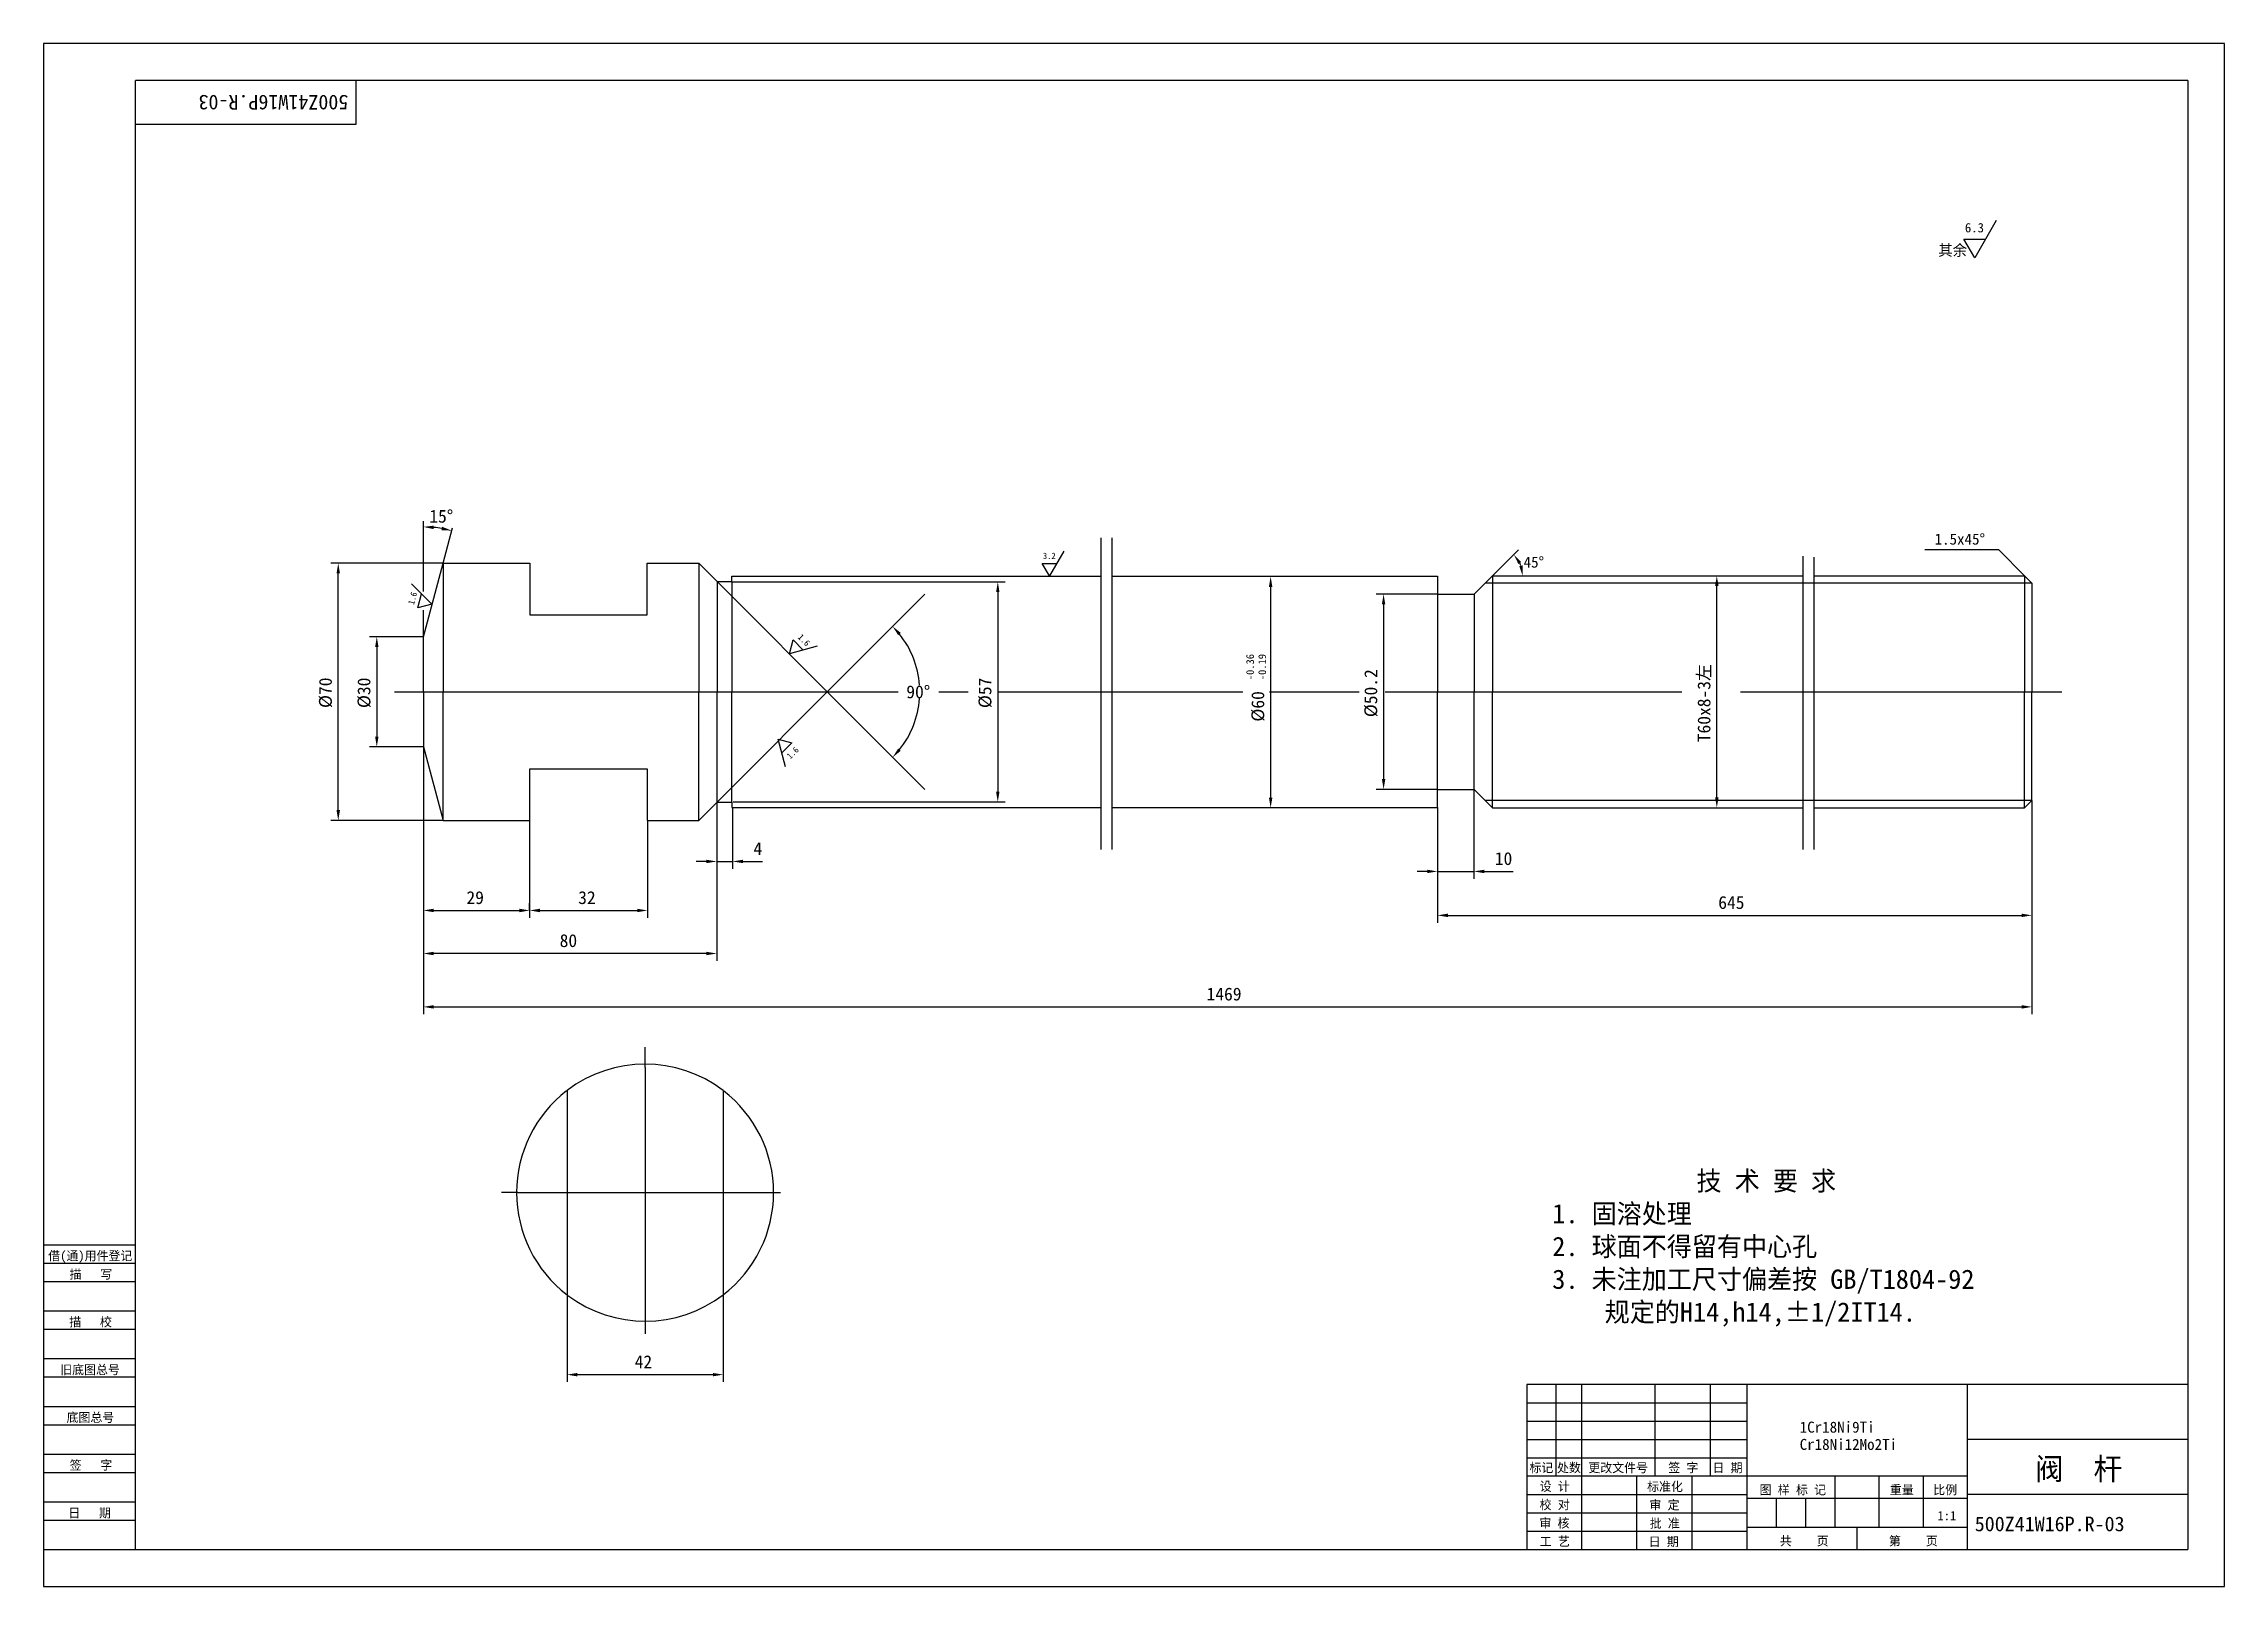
# Model space of a CAD drawing. Header units: metres. Extents: x 0 to 594, y 0 to 420.
import ezdxf

# ---------------------------------------------------------------- set-up
doc = ezdxf.new("R2010")
doc.units = ezdxf.units.M
for name, color, linetype in [('C', 6, 'Continuous'), ('D', 1, 'Continuous'), ('FL', 5, 'Continuous'), ('T', 7, 'Continuous'), ('TL', 4, 'Continuous')]:
    doc.layers.add(name, color=color, linetype=linetype)

# ---------------------------------------------------------------- blocks, each defined once
blk = doc.blocks.new('TUKUN2')
at = {"layer": 'FL'}
for p, q in [((594, 420), (0, 420)), ((0, 420), (0, 0)), ((594, 0), (594, 420)), ((0, 83), (25, 83)), ((0, 75), (25, 75)), ((0, 70), (25, 70)), ((0, 62), (25, 62)), ((0, 57), (25, 57)), ((412, 30), (412, 55)), ((419, 10), (419, 55)), ((439, 30), (439, 55)), ((454, 30), (454, 55)), ((0, 49), (25, 49)), ((404, 50), (464, 50)), ((0, 44), (25, 44)), ((404, 45), (464, 45)), ((0, 36), (25, 36)), ((404, 40), (464, 40)), ((0, 31), (25, 31)), ((404, 35), (464, 35)), ((449, 10), (449, 30)), ((404, 25), (464, 25)), ((0, 23), (25, 23)), ((0, 18), (25, 18)), ((404, 20), (464, 20)), ((404, 15), (464, 15)), ((0, 0), (594, 0))]:
    blk.add_line(p, q, dxfattribs=at)
at = {"layer": 'TL'}
for p, q in [((584, 410), (25, 410)), ((25, 10), (25, 410)), ((85, 410), (85, 398)), ((584, 410), (584, 10)), ((85, 398), (25, 398)), ((0, 93), (25, 93)), ((0, 88), (25, 88)), ((584, 55), (404, 55)), ((404, 55), (404, 10)), ((464, 10), (464, 55)), ((524, 10), (524, 55)), ((584, 40), (524, 40)), ((524, 30), (404, 30)), ((434, 10), (434, 30)), ((488, 16), (488, 30)), ((500, 16), (500, 30)), ((512, 16), (512, 30)), ((464, 24), (524, 24)), ((472, 16), (472, 24)), ((480, 16), (480, 24)), ((584, 25), (524, 25)), ((524, 16), (464, 16)), ((494, 10), (494, 16)), ((0, 10), (584, 10))]:
    blk.add_line(p, q, dxfattribs=at)
at = {"layer": 'T'}
for s, p in [('借(通)用件登记', (1.26, 88.76)), ('描   写', (7.09, 83.76)), ('描   校', (6.98, 70.76)), ('旧底图总号', (4.52, 57.76)), ('底图总号', (6.25, 44.76)), ('签   字', (7.1, 31.76)), ('标记', (404.71, 31.07)), ('处数', (412.22, 31.07)), ('更改文件号', (420.75, 31.07)), ('签 字', (442.53, 31.07)), ('日 期', (454.57, 31.07)), ('校 对', (407.48, 20.99)), ('设 计', (407.5, 25.99)), ('标准化', (436.77, 25.93)), ('审 定', (437.39, 20.93)), ('图 样 标 记', (467.4, 25.04)), ('重量', (502.88, 25.04)), ('比例', (514.7, 25.04)), ('日   期', (6.72, 18.76)), ('审 核', (407.41, 15.99)), ('批 准', (437.46, 15.93)), ('工 艺', (407.52, 10.99)), ('日 期', (437.18, 10.93)), ('共    页', (472.91, 11.13)), ('第    页', (502.62, 11.13))]:
    blk.add_text(s, height=2.5, dxfattribs=at).set_placement(p)

msp = doc.modelspace()

# ---------------------------------------------------------------- linework, layer by layer
at = {"layer": 'C'}
for p, q in [((287.95, 285.45), (287.95, 200.65)), ((290.95, 285.45), (290.95, 200.65)), ((479.2, 280.49), (479.2, 200.65)), ((482.2, 280.21), (482.2, 200.65)), ((95.61, 243.53), (232.72, 243.53)), ((243.87, 243.53), (251.87, 243.53)), ((259.9, 243.53), (326.68, 243.53)), ((333.87, 243.53), (358.37, 243.53)), ((365.44, 243.53), (446.2, 243.53)), ((462.16, 243.53), (549.68, 243.53)), ((163.83, 141.28), (163.83, 146.77)), ((163.83, 141.28), (163.83, 68.71)), ((129.15, 107.19), (124.68, 107.19)), ((129.15, 107.19), (200.72, 107.19))]:
    msp.add_line(p, q, dxfattribs=at)
at = {"layer": 'D'}
for p, q in [((531.85, 371.85), (525.99, 361.71)), ((525.99, 361.71), (523.07, 366.78)), ((523.07, 366.78), (528.92, 366.78)), ((103.44, 270.89), (103.44, 289.95)), ((108.8, 278.53), (111.39, 288.18)), ((277.88, 281.86), (273.97, 275.1)), ((394.68, 275.13), (401.76, 282.2)), ((532.52, 282.2), (512.42, 282.2)), ((539.59, 275.13), (532.52, 282.2)), ((108.81, 278.57), (78.25, 278.57)), ((80.25, 211.33), (80.25, 275.77)), ((183.44, 273.53), (218.79, 238.17)), ((187.43, 273.48), (261.9, 273.48)), ((272.02, 278.48), (275.92, 278.48)), ((273.97, 275.1), (272.02, 278.48)), ((100.21, 272.96), (105.73, 267.44)), ((101.96, 266.43), (102.97, 270.2)), ((105.73, 267.44), (101.96, 266.43)), ((218.79, 248.88), (240.01, 270.09)), ((259.9, 270.68), (259.9, 216.34)), ((334.22, 272.1), (334.22, 214.73)), ((379.69, 270.13), (362.99, 270.13)), ((364.99, 267.33), (364.99, 219.77)), ((541.59, 273.13), (392.68, 273.13)), ((455.75, 214.81), (455.75, 272.32)), ((103.44, 258.53), (103.44, 265.78)), ((103.44, 258.53), (88.75, 258.53)), ((90.75, 255.73), (90.75, 231.33)), ((203.14, 253.9), (204.15, 257.67)), ((210.68, 255.92), (203.14, 253.9)), ((204.15, 257.67), (206.91, 254.91)), ((183.44, 213.53), (218.79, 248.88)), ((218.79, 238.17), (240.01, 216.96)), ((103.44, 228.53), (88.75, 228.53)), ((103.44, 228.53), (103.44, 182.01)), ((202.08, 223.14), (200.06, 230.68)), ((200.06, 230.68), (203.83, 229.67)), ((203.83, 229.67), (201.07, 226.91)), ((379.61, 216.97), (362.99, 216.97)), ((389.59, 216.93), (389.59, 192.64)), ((541.59, 213.93), (392.68, 213.93)), ((541.59, 213.93), (541.59, 180.68)), ((108.8, 208.53), (78.25, 208.53)), ((132.39, 208.4), (132.39, 182.01)), ((164.49, 208.4), (164.49, 182.01)), ((183.35, 213.61), (183.35, 195.35)), ((187.66, 211.98), (187.66, 195.35)), ((187.78, 213.54), (261.9, 213.54)), ((379.69, 212.03), (379.69, 192.64)), ((180.55, 197.35), (177.75, 197.35)), ((183.35, 197.35), (187.66, 197.35)), ((190.46, 197.35), (193.26, 197.35)), ((193.26, 197.35), (195.85, 197.35)), ((183.35, 195.35), (183.35, 170.3)), ((376.89, 194.64), (374.09, 194.64)), ((379.69, 194.64), (389.59, 194.64)), ((379.69, 192.64), (379.69, 180.68)), ((392.39, 194.64), (395.19, 194.64)), ((395.19, 194.64), (400.28, 194.64)), ((132.39, 184.01), (132.39, 186.01)), ((103.44, 182.01), (103.44, 170.3)), ((106.24, 184.01), (129.59, 184.01)), ((135.19, 184.01), (161.69, 184.01)), ((382.49, 182.68), (538.79, 182.68)), ((541.59, 180.68), (541.59, 155.76)), ((180.55, 172.3), (106.24, 172.3)), ((103.44, 170.3), (103.44, 155.76)), ((106.24, 157.76), (538.79, 157.76)), ((142.57, 79.39), (142.57, 55.64)), ((185.09, 79.39), (185.09, 55.64)), ((145.37, 57.64), (182.29, 57.64))]:
    msp.add_line(p, q, dxfattribs=at)
for centre, radius, start, end in [((103.44, 258.53), 29.91, 80.37, 84.63), ((394.68, 275.13), 8.17, 19.73, 25.27), ((213.44, 243.53), 25.2, 4.19, 38.63), ((213.44, 243.53), 25.2, 321.37, 355.81)]:
    msp.add_arc(centre, radius, start, end, dxfattribs=at)
for points in [[(106.22, 287.83), (106.26, 288.77), (103.44, 288.43)], [(108.55, 288.47), (108.35, 287.55), (111.18, 287.41)], [(401.69, 278.35), (402.46, 278.88), (400.46, 280.9)], [(79.78, 275.77), (80.72, 275.77), (80.25, 278.57)], [(259.43, 270.68), (260.36, 270.68), (259.9, 273.48)], [(333.75, 272.1), (334.69, 272.1), (334.22, 274.9)], [(402.84, 277.96), (401.92, 277.8), (402.86, 275.13)], [(455.28, 272.32), (456.22, 272.32), (455.75, 275.12)], [(364.52, 267.33), (365.45, 267.33), (364.99, 270.13)], [(90.29, 255.73), (91.22, 255.73), (90.75, 258.53)], [(232.78, 258.95), (233.48, 259.57), (231.26, 261.35)], [(90.29, 231.33), (91.22, 231.33), (90.75, 228.53)], [(233.48, 227.48), (232.78, 228.1), (231.26, 225.71)], [(259.43, 216.34), (260.36, 216.34), (259.9, 213.54)], [(333.75, 214.73), (334.69, 214.73), (334.22, 211.93)], [(364.52, 219.77), (365.45, 219.77), (364.99, 216.97)], [(455.28, 214.81), (456.22, 214.81), (455.75, 212.01)], [(79.78, 211.33), (80.72, 211.33), (80.25, 208.53)], [(180.55, 197.82), (180.55, 196.89), (183.35, 197.35)], [(190.46, 197.82), (190.46, 196.89), (187.66, 197.35)], [(376.89, 195.1), (376.89, 194.17), (379.69, 194.64)], [(392.39, 195.1), (392.39, 194.17), (389.59, 194.64)], [(106.24, 184.48), (106.24, 183.54), (103.44, 184.01)], [(129.59, 184.48), (129.59, 183.54), (132.39, 184.01)], [(135.19, 184.48), (135.19, 183.54), (132.39, 184.01)], [(161.69, 184.48), (161.69, 183.54), (164.49, 184.01)], [(382.49, 183.14), (382.49, 182.21), (379.69, 182.68)], [(538.79, 183.14), (538.79, 182.21), (541.59, 182.68)], [(106.24, 172.76), (106.24, 171.83), (103.44, 172.3)], [(180.55, 172.76), (180.55, 171.83), (183.35, 172.3)], [(106.24, 158.23), (106.24, 157.29), (103.44, 157.76)], [(538.79, 158.23), (538.79, 157.29), (541.59, 157.76)], [(145.37, 58.1), (145.37, 57.17), (142.57, 57.64)], [(182.29, 58.1), (182.29, 57.17), (185.09, 57.64)]]:
    msp.add_solid(points, dxfattribs=at)
at = {"layer": 'TL'}
for p, q in [((103.44, 258.53), (108.8, 278.53)), ((108.8, 278.53), (108.8, 243.47)), ((108.8, 278.53), (132.44, 278.53)), ((132.44, 278.53), (132.44, 264.53)), ((164.44, 264.53), (164.44, 278.53)), ((164.44, 278.53), (178.44, 278.53)), ((178.44, 278.53), (178.44, 243.47)), ((178.44, 278.53), (183.44, 273.53)), ((183.44, 273.53), (183.44, 243.47)), ((183.44, 273.53), (187.44, 273.53)), ((187.44, 275.03), (254.14, 275.03)), ((187.44, 273.53), (187.44, 275.03)), ((187.44, 273.53), (187.44, 243.47)), ((254.14, 275.03), (287.95, 275.03)), ((290.95, 275.03), (379.69, 275.03)), ((379.69, 275.03), (379.69, 270.13)), ((389.69, 270.13), (394.68, 275.13)), ((394.68, 275.13), (479.2, 275.13)), ((394.68, 275.13), (394.68, 243.55)), ((482.2, 275.13), (539.59, 275.13)), ((539.59, 275.13), (539.59, 243.54)), ((541.59, 273.13), (539.59, 275.13)), ((379.69, 270.13), (379.69, 243.55)), ((379.69, 270.13), (389.69, 270.13)), ((389.69, 270.13), (389.69, 243.55)), ((541.59, 273.13), (541.59, 243.53)), ((132.44, 264.53), (164.44, 264.53)), ((103.44, 243.53), (103.44, 258.53)), ((108.8, 208.53), (108.8, 243.58)), ((178.44, 208.53), (178.44, 243.58)), ((183.44, 213.53), (183.44, 243.58)), ((187.44, 213.53), (187.44, 243.58)), ((103.44, 243.53), (103.44, 228.53)), ((379.69, 216.93), (379.69, 243.5)), ((389.69, 216.93), (389.69, 243.5)), ((394.68, 211.93), (394.68, 243.5)), ((539.59, 211.93), (539.59, 243.51)), ((541.59, 213.93), (541.59, 243.52)), ((103.44, 228.53), (108.8, 208.53)), ((132.44, 222.53), (164.44, 222.53)), ((132.44, 208.53), (132.44, 222.53)), ((164.44, 222.53), (164.44, 208.53)), ((379.69, 216.93), (389.69, 216.93)), ((379.69, 212.03), (379.69, 216.93)), ((389.69, 216.93), (394.68, 211.93)), ((541.59, 213.93), (539.59, 211.93)), ((108.8, 208.53), (132.44, 208.53)), ((164.44, 208.53), (178.44, 208.53)), ((178.44, 208.53), (183.44, 213.53)), ((183.44, 213.53), (187.44, 213.53)), ((187.44, 213.53), (187.44, 212.03)), ((187.44, 212.03), (254.14, 212.03)), ((254.14, 212.03), (287.95, 212.03)), ((290.95, 212.03), (379.69, 212.03)), ((394.68, 211.93), (479.2, 211.93)), ((482.2, 211.93), (539.59, 211.93)), ((142.57, 134.99), (142.57, 79.39)), ((185.09, 134.99), (185.09, 79.39))]:
    msp.add_line(p, q, dxfattribs=at)
for start, end in [(52.6, 127.4), (127.66, 180), (0, 52.39), (180, 232.6), (307.42, 0), (233.05, 307.4)]:
    msp.add_arc((163.83, 107.19), 35, start, end, dxfattribs=at)

# ---------------------------------------------------------------- block references
at = {"layer": 'D'}
msp.add_blockref('TUKUN2', (0, 0), dxfattribs=at)

# ---------------------------------------------------------------- texts
for s, height, rotation, p in [('500Z41W16P.R-03', 4, 180, (83, 406)), ('1.6', 1.7, 75, (100.86, 267.11)), ('1.6', 1.7, 315, (205.29, 258.27)), ('-0.36', 2.1, 90, (329.67, 246.7)), ('-0.19', 2.1, 90, (332.96, 246.7)), ('T60x8-3左', 3.5, 90, (454, 229.81)), ('%%c70', 3.5, 90, (78.5, 239.13)), ('%%C30', 3.5, 90, (89, 239.11)), ('%%c57', 3.5, 90, (258.15, 239.1)), ('%%C50.2', 3.5, 90, (363.24, 236.63)), ('%%c60', 3.5, 90, (332.47, 235.42)), ('1.6', 1.7, 45, (203.41, 225.1))]:
    msp.add_text(s, height=height, rotation=rotation, dxfattribs=at).set_placement(p)
for s, height, p in [('6.3', 2.55, (523.32, 368.62)), ('其余', 3, (516.09, 362.26)), ('15%%d', 3.5, (105.06, 289.59)), ('1.5x45%%d', 3, (515.06, 283.61)), ('3.2', 1.7, (272.19, 279.71)), ('45%%d', 3, (403.12, 277.35)), ('90%%d', 3.5, (234.98, 241.78)), ('4', 3.5, (193.35, 199.1)), ('10', 3.5, (395.28, 196.39)), ('29', 3.5, (115.17, 185.76)), ('32', 3.5, (145.61, 185.76)), ('645', 3.5, (456.14, 184.43)), ('80', 3.5, (140.56, 174.05)), ('1469', 3.5, (316.77, 159.51)), ('            技 术 要 求', 5.25, (407.36, 107.77)), (' 1. 固溶处理', 5.25, (407.36, 98.85)), (' 2. 球面不得留有中心孔', 5.25, (407.36, 89.92)), (' 3. 未注加工尺寸偏差按 GB/T1804-92', 5.25, (407.36, 81)), ('     规定的H14,h14,%%P1/2IT14.', 5.25, (407.36, 72.07)), ('42', 3.5, (160.99, 59.39)), ('1Cr18Ni9Ti', 3, (478.32, 41.85)), ('Cr18Ni12Mo2Ti', 3, (478.32, 37.15)), ('阀  杆', 6, (542.41, 29)), ('1:1', 2.5, (515.86, 18)), ('500Z41W16P.R-03', 4, (526, 15))]:
    msp.add_text(s, height=height, dxfattribs=at).set_placement(p)

doc.saveas('drawing.dxf')
